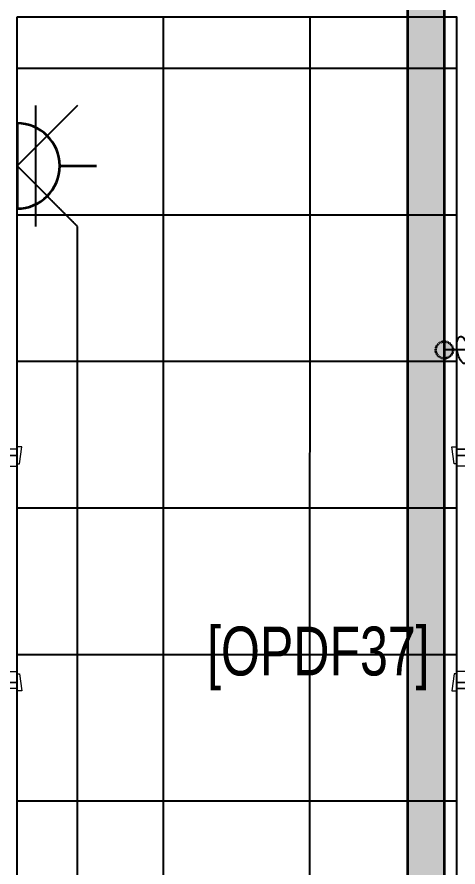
# Model space of a CAD drawing. Extents: x -12260 to 57327, y -29287 to 19916.
# Drawn here: x 42876 to 44682, y -6191 to -2710 of the extents above; entities that cross this region are included whole.
import ezdxf
from ezdxf import colors
from ezdxf.entities.mleader import LeaderData, LeaderLine
from ezdxf.enums import TextEntityAlignment as Align
from ezdxf.math import Vec2, Vec3

# ---------------------------------------------------------------- set-up
doc = ezdxf.new("R2010")
doc.units = 0
doc.header["$LTSCALE"] = 0.25
doc.linetypes.add('DASHDOT', pattern=[25.4, 12.7, -6.35, 0, -6.35])
doc.linetypes.add('HIDDEN', pattern=[9.525, 6.35, -3.175])
for name, color, linetype, lineweight in [('01-First Floor-FUR$0$72_EGR_BASE_TEXT', 252, 'Continuous', 5), ('01-First Floor-FUR$0$Walls', 251, 'Continuous', 5), ('01-First Floor-FUR$0$Wooden Joinery', 251, 'Continuous', 5), ('E-LITE-CIRC @ 100', 6, 'Continuous', 25), ('E-LITE-CLNG-CNDT', 6, 'DASHDOT', 35), ('E-LITE-EXIT-NUMB', 6, 'Continuous', 25), ('E-POWR-CLNG-CNDT', 6, 'DASHDOT', 35), ('E-POWR-FLOR-CNDT', 6, 'HIDDEN', 25), ('E-POWR-WALL @ 100', 4, 'Continuous', 35), ('T-CABL-TRAY', 60, 'Continuous', 35)]:
    doc.layers.add(name, color=color, linetype=linetype, lineweight=lineweight)
doc.layers.add('01-First Floor-FUR$0$FALSE CEILING', color=251, linetype='Continuous')
doc.styles.add('01-First Floor-FUR$0$X3G_ENTITY_9F38', font='swisscl.ttf', dxfattribs={"height": 0.2})
doc.styles.add('DC_SIMPLEX', font='SIMPLEX.shx', dxfattribs={"width": 0.7})

# ---------------------------------------------------------------- blocks, each defined once
blk = doc.blocks.new('01-First Floor-FUR$0$A$C72370EFE')
at = {"layer": '01-First Floor-FUR$0$Wooden Joinery'}
for p, q in [((-0.01, -0.03), (-0.01, -0.07)), ((0, -0.03), (-0.01, -0.03)), ((0.04, -0.03), (0.05, -0.03)), ((0.05, -0.03), (0.05, -0.07)), ((-0.01, -0.04), (-0.02, -0.04)), ((-0.01, -0.06), (-0.02, -0.06)), ((0.05, -0.04), (0.06, -0.04)), ((0.05, -0.06), (0.06, -0.06)), ((-0.05, -0.07), (-0.05, -0.16)), ((-0.03, -0.07), (-0.03, -0.16)), ((0, -0.07), (-0.01, -0.07)), ((0.04, -0.07), (0.05, -0.07)), ((0.07, -0.07), (0.07, -0.16)), ((0.09, -0.07), (0.09, -0.16)), ((-0.01, -0.17), (-0.02, -0.17)), ((-0.01, -0.17), (-0.01, -0.19)), ((0.05, -0.17), (0.06, -0.17)), ((0.05, -0.17), (0.05, -0.19)), ((-0.01, -0.19), (-0.02, -0.19)), ((0.05, -0.19), (0.06, -0.19))]:
    blk.add_line(p, q, dxfattribs=at)
for centre, radius, start, end in [((-0.02, -0.07), 0.03, 90, 180), ((-0.02, -0.07), 0.01, 90, 180), ((0.06, -0.07), 0.03, 0, 90), ((0.06, -0.07), 0.01, 0, 90), ((-0.02, -0.16), 0.03, 180, 270), ((-0.02, -0.16), 0.01, 180, 270), ((0.06, -0.16), 0.01, 270, 0), ((0.06, -0.16), 0.03, 270, 0)]:
    blk.add_arc(centre, radius, start, end, dxfattribs=at)
blk = doc.blocks.new('01-First Floor-FUR$0$A$C5DAD61B4')
at = {"layer": '01-First Floor-FUR$0$Wooden Joinery'}
for points in [[(80, 959.1), (80, 969.1), (10, 979.1), (10, 959.1)], [(940, 959.1), (940, 969.1), (1010, 979.1), (1010, 959.1)], [(70, 859.1), (70, 849.1), (0, 839.1), (0, 859.1)], [(120, 859.1), (120, 0), (80, 0), (80, 859.1)], [(950, 859.1), (950, 849.1), (1020, 839.1), (1020, 859.1)]]:
    blk.add_lwpolyline(points, close=True, dxfattribs=at)
for points in [[(45, 859.1), (45, 959.1), (20, 959.1), (20, 859.1), (45, 859.1)], [(45, 859.1), (80, 859.1), (80, 899.1), (90, 899.1), (90, 959.1), (45, 959.1), (45, 859.1)], [(975, 859.1), (940, 859.1), (940, 899.1), (930, 899.1), (930, 959.1), (975, 959.1), (975, 859.1)], [(975, 859.1), (975, 959.1), (1000, 959.1), (1000, 859.1), (975, 859.1)]]:
    blk.add_lwpolyline(points, dxfattribs=at)
blk.add_arc((80, 859.1), 860, 272.666, 0, dxfattribs=at)
at = {"layer": '01-First Floor-FUR$0$Wooden Joinery', "xscale": 999.9999999998854, "yscale": 999.9999999998854, "zscale": 999.9999999998854, "rotation": 180}
blk.add_blockref('01-First Floor-FUR$0$A$C72370EFE', (120, 0), dxfattribs=at)
blk = doc.blocks.new('01-First Floor-FUR')
at = {"layer": '01-First Floor-FUR$0$FALSE CEILING', "linetype": 'Continuous'}
for p, q in [((43475.1, -12835.7), (43476, -2710)), ((44075.1, -12835.7), (44076, -2710)), ((42876, -2920), (44676, -2920)), ((42876, -3520), (44676, -3520)), ((42876, -4120), (44676, -4120)), ((42876, -4720), (44676, -4720)), ((42876, -5320), (44676, -5320)), ((42876, -5920), (44676, -5920))]:
    blk.add_line(p, q, dxfattribs=at)
at = {"layer": '01-First Floor-FUR$0$FALSE CEILING'}
blk.add_lwpolyline([(42876, -2710), (44676, -2710), (44675.1, -12835.7), (42875.1, -12835.7)], close=True, dxfattribs=at)
at = {"layer": '01-First Floor-FUR$0$Walls'}
for p, q in [((42876, -2710), (42876, -4480)), ((44676, -2710), (44676, -4480)), ((44776, -4480), (44676, -4480)), ((44676, -5460), (44676, -8320)), ((44776, -5460), (44676, -5460))]:
    blk.add_line(p, q, dxfattribs=at)
at = {"layer": '01-First Floor-FUR$0$Wooden Joinery', "xscale": -1, "rotation": 270}
blk.add_blockref('01-First Floor-FUR$0$A$C5DAD61B4', (41916.9, -5480), dxfattribs=at)
at = {"layer": '01-First Floor-FUR$0$Wooden Joinery', "rotation": 90.00000000000001}
blk.add_blockref('01-First Floor-FUR$0$A$C5DAD61B4', (45635.1, -5480), dxfattribs=at)
at = {"layer": '01-First Floor-FUR$0$72_EGR_BASE_TEXT', "insert": (44109.9, -5206.4, 0), "char_height": 200, "attachment_point": 2, "style": '01-First Floor-FUR$0$X3G_ENTITY_9F38'}
blk.add_mtext('[OPDF37]', dxfattribs=at)
blk = doc.blocks.new('*U14')
blk.add_line((0, -1.75), (0, -3.25))
blk.add_lwpolyline([(-1.75, 0, 1), (1.75, 0)], format="xyb", close=True)
at = {"layer": 'Defpoints'}
for p, q in [((-2.475, -2.475), (0, 0)), ((2.475, -2.475), (0, 0)), ((2.475, -0.758), (-2.475, -0.758))]:
    blk.add_line(p, q, dxfattribs=at)
at = {"layer": 'E-LITE-EXIT-NUMB', "style": 'DC_SIMPLEX', "width": 0.7, "flags": 8}
blk.add_attdef('TYPE', text='', height=2, rotation=360, dxfattribs=at).set_placement((-2.682, 5.238), align=Align.RIGHT)
blk.add_attdef('CIRCUIT', (2.682, 5.238), '', height=2, rotation=360, dxfattribs=at)
blk = doc.blocks.new('ARR0W')
at = {"color": 45}
blk.add_ellipse((0, 0), major_axis=(0.4, 0), ratio=0.4, dxfattribs=at)
at = {"color": 45, "ltscale": 0.5}
blk.add_solid([(-1.4, 0.167), (-0.4, 0), (-1.4, -0.167)], dxfattribs=at)
blk = doc.blocks.new('*U53')
at = {"lineweight": 0}
h = blk.add_hatch(dxfattribs=at)
h.set_pattern_fill('HEX', color=253, scale=8, angle=180, style=0)
h.set_pattern_definition([(180, (-23193.732, -3e-10), (6e-13, -43.99409), [25.4, -50.8]), (300, (-23193.732, -3e-10), (38.1, 21.997045), [25.4, -50.8]), (240, (-23219.132, -3e-10), (38.1, -21.997045), [25.4, -50.8])])
h.paths.add_polyline_path([(-11046.9, 150), (-11046.9, 0), (0, 0), (0, 150)])
at = {"color": 0}
for p, q in [((0, 150), (-11046.9, 150)), ((0, 0), (-11046.9, 0))]:
    blk.add_line(p, q, dxfattribs=at)
blk = doc.blocks.new('A$Cd86d5af4')
at = {"layer": 'T-CABL-TRAY', "linetype": 'Continuous', "rotation": 270}
blk.add_blockref('*U53', (-3165, -13082.9), dxfattribs=at)

msp = doc.modelspace()

# ---------------------------------------------------------------- hatches: boundary and pattern name
at = {"layer": 'E-POWR-CLNG-CNDT'}
h = msp.add_hatch(color=256, dxfattribs=at)
h.dxf.hatch_style = 1
h.paths.add_polyline_path([(44591, -4073.5, 1), (44661, -4073.5, 1)])

# ---------------------------------------------------------------- linework, layer by layer
msp.add_circle((44626, -4073.5, -0.1), 35, dxfattribs=at)
at = {"layer": 'E-POWR-FLOR-CNDT'}
msp.add_lwpolyline([(42999.8, -10846.3), (43123.5, -10722.5), (43123.5, -3567.3), (42999.8, -3443.5)], dxfattribs=at)
at = {"layer": 'E-POWR-FLOR-CNDT', "elevation": -0.1}
msp.add_lwpolyline([(44776, -4073.5), (44626, -4073.5)], dxfattribs=at)

# ---------------------------------------------------------------- block references
at = {"layer": 'E-LITE-CLNG-CNDT'}
msp.add_blockref('01-First Floor-FUR', (0, 0), dxfattribs=at)
at = {"layer": 'E-POWR-FLOR-CNDT'}
msp.add_blockref('A$Cd86d5af4', (47641, 726), dxfattribs=at)
at = {"layer": 'E-POWR-WALL @ 100', "xscale": 100, "yscale": 100, "zscale": 100, "rotation": 90.00000000000001}
msp.add_blockref('*U14', (42876, -3319.8), dxfattribs=at)

# ---------------------------------------------------------------- leaders
at = {"layer": 'E-LITE-CIRC @ 100'}
ml = msp.add_multileader_mtext('Standard', dxfattribs=at)
ml.set_content('{\\Fdc_el_romans|c0;\\W0.8;TO\\Fromans|c0; \\Fsimplex|c0;LP-F1/S31}', color=256, style='DC_SIMPLEX')
ml.set_leader_properties()
ml.set_arrow_properties(name='ARR0W')
ml.build(insert=Vec2(0, 0))
ml.multileader.update_dxf_attribs({"dogleg_length": 200, "arrow_head_size": 140, "scale": 100})
ctx = ml.context
ctx.base_point, ctx.scale, ctx.char_height, ctx.arrow_head_size, ctx.landing_gap_size, ctx.plane_origin, ctx.plane_x_axis, ctx.plane_y_axis = Vec3(44941.8, -4854.9, -0.1), 100, 200, 140, 140, Vec3(66977.4, 1535.8, -0.1), Vec3(1, -0.000001, 0), Vec3(0.000001, 1, 0)
notes = []
notes.append((ctx, [(0, (1, 1, 0), (44833, -4854.9, -0.1), (1, -0.000001, 0), 108.8, [(0, [(44701, -4073.5, -0.1)], 0, [])])]))
ctx.mtext.insert, ctx.mtext.text_direction, ctx.mtext.rotation, ctx.mtext.flow_direction = Vec3(45081.8, -4721.6, -0.1), Vec3(1, -0.000001, 0), 6.283185, 5
for ctx, leaders in notes:
    for number, flags, end, landing, length, lines in leaders:
        leader = LeaderData()
        leader.index, (leader.has_last_leader_line, leader.has_dogleg_vector, leader.attachment_direction) = number, flags
        leader.last_leader_point, leader.dogleg_vector, leader.dogleg_length = Vec3(end), Vec3(landing), length
        for number, points, colour, breaks in lines:
            line = LeaderLine()
            line.index, line.vertices, line.color, line.breaks = number, Vec3.list(points), colors.encode_raw_color(colour), breaks
            leader.lines.append(line)
        ctx.leaders.append(leader)

doc.saveas('drawing.dxf')
